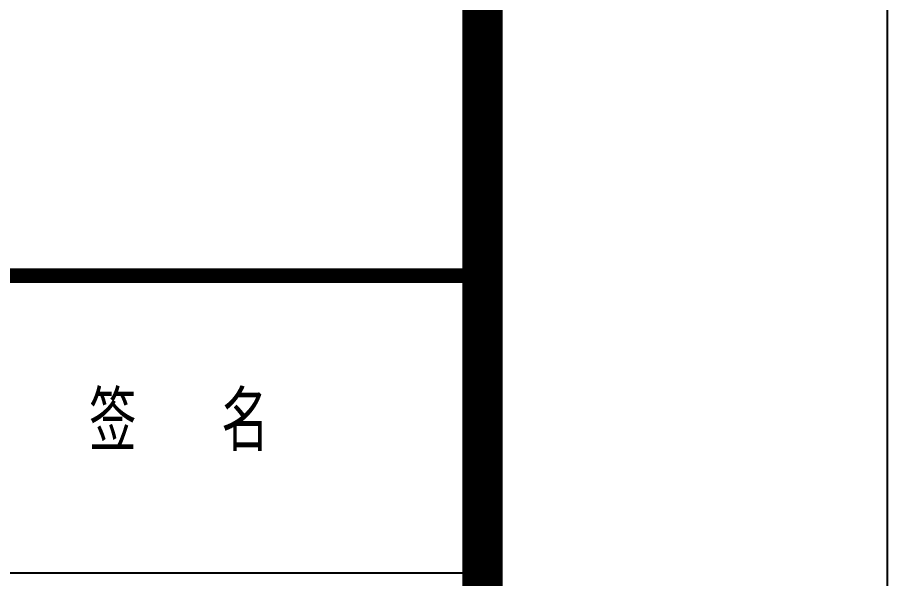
# Model space of a CAD drawing. Extents: x 1728470 to 1835391, y -157368 to 197905.
# Drawn here: x 1814552 to 1817775, y -63507 to -61428 of the extents above; entities that cross this region are included whole.
import ezdxf

# ---------------------------------------------------------------- set-up
doc = ezdxf.new("R2010")
doc.units = 0
doc.header["$LTSCALE"] = 1000
doc.header["$MEASUREMENT"] = 0
doc.layers.add('PUB_TEXT', color=7, linetype='CONTINUOUS')
doc.layers.add('PUB_TITLE', color=4, linetype='CONTINUOUS')
doc.styles.add('TQ', font='txt.shx', dxfattribs={"width": 0.8, "bigfont": 'hztxt.shx'})

msp = doc.modelspace()

# ---------------------------------------------------------------- linework, layer by layer
at = {"layer": 'PUB_TITLE', "color": 4}
msp.add_line((1810224.8, -63484.9), (1816274.8, -63484.9), dxfattribs=at)
at = {"layer": 'PUB_TITLE'}
msp.add_lwpolyline([(1728674.8, -89475.4), (1817774.8, -89475.4), (1817774.8, -26475.4), (1728674.8, -26475.4)], close=True, dxfattribs=at)
at = {"layer": 'PUB_TITLE', "const_width": 150}
msp.add_lwpolyline([(1732424.8, -87975.4), (1816274.8, -87975.4), (1816274.8, -27975.4), (1732424.8, -27975.4)], close=True, dxfattribs=at)
at = {"layer": 'PUB_TITLE', "color": 4, "const_width": 55}
msp.add_lwpolyline([(1810224.8, -62384.9), (1816274.8, -62384.9)], dxfattribs=at)

# ---------------------------------------------------------------- texts
at = {"layer": 'PUB_TEXT', "color": 2, "insert": (1814817.4, -62814.3), "char_height": 220, "width": 1847.813, "attachment_point": 1, "style": 'TQ'}
msp.add_mtext('签  名', dxfattribs=at)

doc.saveas('drawing.dxf')
